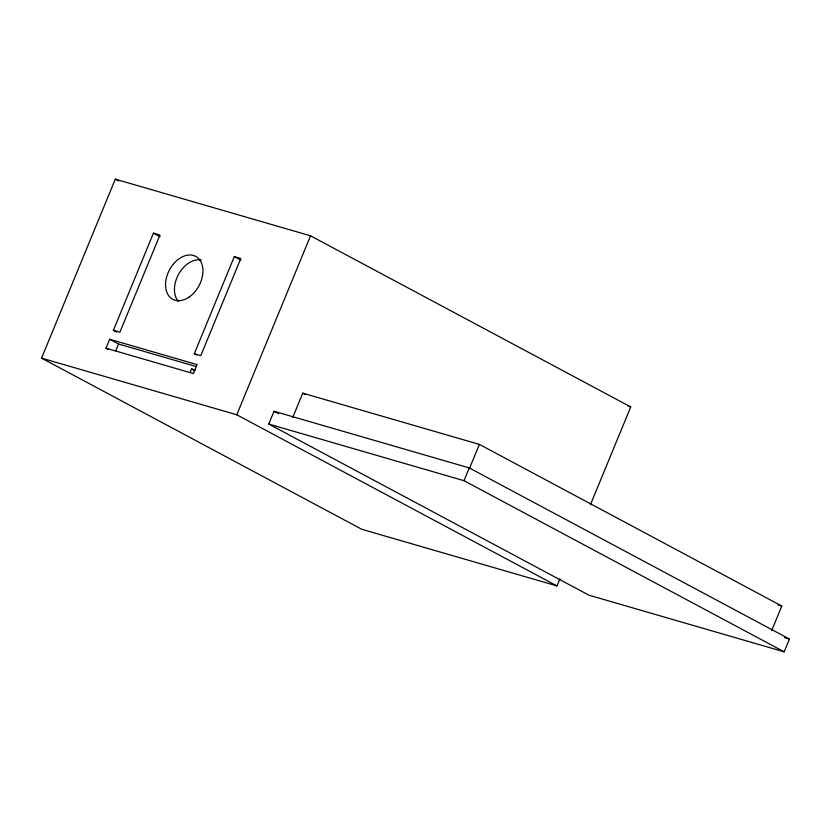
<?xml version="1.0" encoding="UTF-8"?>
<svg xmlns="http://www.w3.org/2000/svg" width="831" height="831" viewBox="0 0 831 831"><rect width="100%" height="100%" fill="white"/><g stroke="black" fill="none" stroke-linecap="round" stroke-linejoin="round"><path stroke-width="1.25" d="M559.928 578.76L556.967 585.917L361.745 529.274L41.55 358.13L115.312 179.164L310.545 235.807L630.739 406.941L590.415 504.781M106.004 348.21L109.692 339.266L197.082 364.612L193.394 373.566L106.004 348.21L108.227 349.394M113.39 330.312L153.434 233.158L159.936 235.048L119.893 332.203L113.39 330.312L116.724 332.099M115.821 350.724L118.594 344.013L196.137 366.513M194.267 353.777L234.311 256.623L240.813 258.514L200.77 355.668L194.267 353.777L196.49 354.972M190.091 372.548L191.577 368.954L195.295 370.034M41.55 358.13L236.783 414.773L310.545 235.807M268.756 424.059L274.033 411.272L469.255 467.915L789.45 639.049L784.184 651.836L588.95 595.193L268.756 424.059L463.989 480.692L784.184 651.836M292.699 417.557L302.754 393.156L479.394 444.398L781.794 606.038L771.739 630.438M463.989 480.692L469.255 467.915M469.328 468.809L479.394 444.398M628.257 406.224L630.739 406.941M778.065 604.958L781.794 606.038M784.474 637.616L789.45 639.049M115.312 179.164L118.75 180.992M234.311 256.623L240.98 260.186M153.434 233.158L160.103 236.721M302.754 393.156L305.039 394.372M274.033 411.272L278.603 413.713M191.577 368.954L193.862 370.179M109.692 339.266L118.594 344.013M236.783 414.773L556.967 585.917M178.395 301.456A24.328 16.745 -61.9 0 1 178.592 274.292A24.328 16.745 -61.9 0 1 201.279 259.968M189.229 296.999A24.328 16.745 -61.9 0 0 197.363 257.454A24.328 16.745 -61.9 0 0 166.138 279.071A24.328 16.745 -61.9 0 0 189.229 296.999"/></g></svg>
